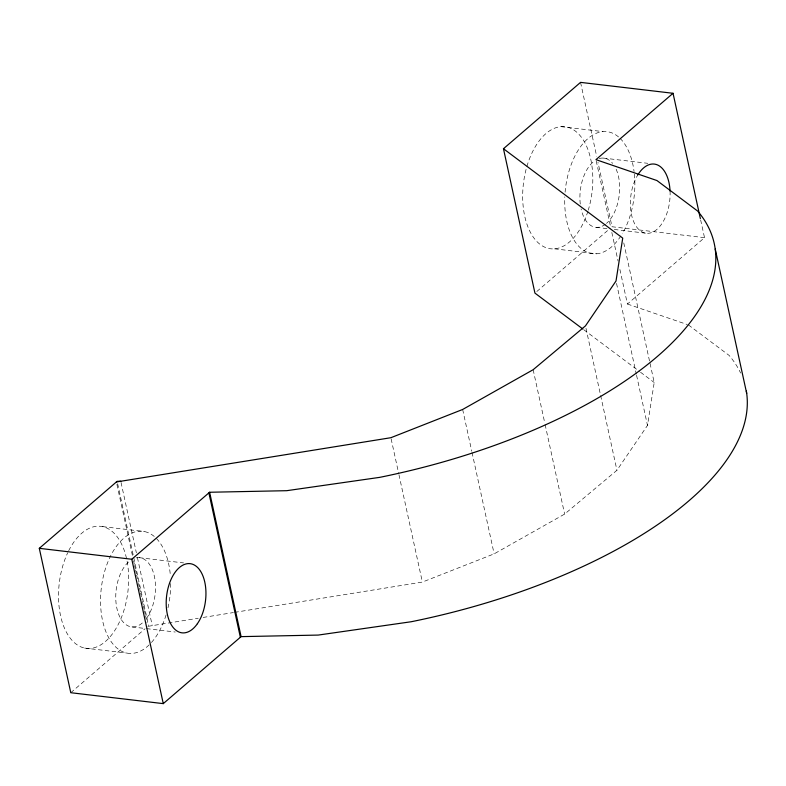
<?xml version="1.0" encoding="UTF-8"?>
<svg xmlns="http://www.w3.org/2000/svg" width="786" height="786" viewBox="0 0 786 786"><rect width="100%" height="100%" fill="white"/><g stroke="black" fill="none" stroke-linecap="round" stroke-linejoin="round"><path stroke-width="0.59" stroke-dasharray="3.93 2.95" d="M234.621 612.363L422.367 582.082L494.139 553.855L564.633 514.093L616.941 470.283L647.497 425.393L654.207 382.497L649.786 362.208M70.779 692.712L145.076 628.751M536.799 291.518L610.172 228.353M619.889 269.431L627.434 304.035L704.521 237.667L700.355 218.577M147.866 626.354L198.278 618.218M203.132 617.442L233.413 612.559M560.988 126.654L603.029 131.616M603.353 158.074L647.802 163.321M704.521 237.667L612.029 226.751L597.979 162.319M596.22 227.331L607.028 228.608M614.239 229.463L646.672 233.285M554.503 248.838L596.545 253.799M102.534 526.6L144.575 531.562M139.191 557.677L183.639 562.914M132.058 626.933L145.272 628.495M146.471 628.633L175.298 632.032M84.633 648.077L126.674 653.038M627.434 304.035L687.288 324.549M688.438 324.942L729.123 355.429A363.908 157.239 -12.3 0 1 740.658 373.085M583.821 329.747L639.549 371.503M640.521 372.24L654.207 382.497M623.77 242.884L649.521 361.02M580.549 82.373L596.682 156.355M596.21 160.845L610.525 226.466M611.822 232.44L618.071 261.08M616.529 283.392L636.306 374.087M636.562 375.276L647.497 425.393M585.983 328.283L616.941 470.283M533.154 369.715L544.865 423.408M545.12 424.597L564.633 514.093M462.659 409.467L471.757 451.233M472.022 452.431L494.139 553.855M391.143 438.893L398.689 473.496M398.954 474.695L422.367 582.082M121.034 482.447L136.381 552.853M137.422 557.628L152.258 625.646M117.645 483.714L148.603 625.715M116.908 484.353L132.52 555.948M133.561 560.723L134.337 564.299M134.593 565.498L135.379 569.074M135.634 570.272L136.42 573.849M136.676 575.038L138.238 582.2M138.503 583.399L139.279 586.975M139.544 588.164L140.321 591.75M140.586 592.939L142.138 600.101M142.404 601.29L143.18 604.876M143.445 606.065L144.221 609.651M144.486 610.84L145.263 614.416M145.528 615.615L147.09 622.777M68.687 550.76A61.446 34.574 -83.3 0 1 127.312 562.442A61.446 34.574 -83.3 0 1 85.536 648.244A61.446 34.574 -83.3 0 1 67.714 552.745M149.173 644.854A61.446 34.574 -83.3 0 1 102.17 618.7A61.446 34.574 -83.3 0 1 128.138 534.971A61.446 34.574 -83.3 0 1 170.434 576.285M170.709 583.517A61.446 34.574 -83.3 0 1 167.949 607.942M166.072 614.957A61.446 34.574 -83.3 0 1 150.018 644.019M136.086 557.883A34.82 19.591 -83.3 0 1 154.665 577.808A34.82 19.591 -83.3 0 1 146.933 617.767M142.315 622.984A34.82 19.591 -83.3 0 1 116.908 608.423A34.82 19.591 -83.3 0 1 128.933 561.617M670.055 191.037A34.82 19.591 -83.3 0 1 642.408 232.116A34.82 19.591 -83.3 0 1 637.741 175.013M599.207 158.546A34.82 19.591 -83.3 0 1 612.658 163.409M616.136 169.196A34.82 19.591 -83.3 0 1 606.478 223.391M605.495 224.187A34.82 19.591 -83.3 0 1 581.07 208.821M580.274 204.065A34.82 19.591 -83.3 0 1 595.09 160.511M526.885 166.485A61.446 34.574 -83.3 0 1 574.733 130.614A61.446 34.574 -83.3 0 1 588.262 210.157M587.908 211.306A61.446 34.574 -83.3 0 1 540.758 244.878A61.446 34.574 -83.3 0 1 526.551 167.654M565.095 192.216A61.446 34.574 -83.3 0 1 619.122 137.452M620.066 138.336A61.446 34.574 -83.3 0 1 634.076 171.564M634.371 174.07A61.446 34.574 -83.3 0 1 622.198 233.835M620.891 235.928A61.446 34.574 -83.3 0 1 582.996 249.977A61.446 34.574 -83.3 0 1 564.8 196.854"/><path stroke-width="1.18" d="M746.346 391.104A363.908 157.239 -12.3 0 1 411.186 621.746L318.202 635.078L241.096 636.631L163.272 703.627L70.779 692.712L39.3 548.333L117.124 481.337L120.769 481.258M582.848 329.02L534.942 293.119L503.462 148.731L580.549 82.373L673.042 93.288L700.355 218.577M39.3 548.333L131.793 559.249L209.616 492.252L286.723 490.69L379.707 477.357A363.908 157.239 -12.3 0 0 697.634 211.041L656.958 180.554L595.955 159.646L673.042 93.288M116.387 481.965L390.888 437.704L462.659 409.467L533.154 369.715L585.462 325.895L616.008 281.005L622.728 238.109L503.462 148.731M715.221 249.024L746.7 393.413M209.616 492.252L241.096 636.631M208.88 492.881L240.359 637.269M131.793 559.249L163.272 703.627M637.741 175.013A34.82 19.591 -83.3 0 1 658.069 165.207A34.82 19.591 -83.3 0 1 670.055 191.037M197.384 623.72A34.82 19.591 -83.3 0 0 194.584 565.163A34.82 19.591 -83.3 0 0 166.259 605.888A34.82 19.591 -83.3 0 0 197.384 623.72"/></g></svg>
